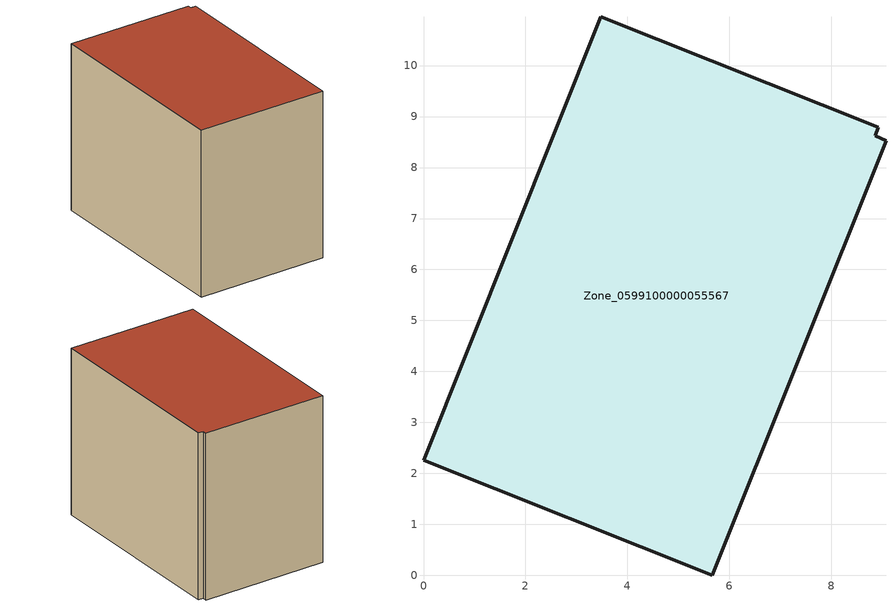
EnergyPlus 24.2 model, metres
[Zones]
Zone_0599100000055567
 floor ground (C_G): 0,2.26 3.48,10.96 8.92,8.79 8.86,8.62 9.07,8.53 5.66,0 z0.42
 wall outside (C_F): 3.48,10.96 0,2.26 5.66,0 9.07,8.53 8.86,8.62 8.92,8.79 3.48,10.96 z0.42:8.16
 roof outside (C_R): 9.07,8.53 8.86,8.62 8.92,8.79 3.48,10.96 0,2.26 5.66,0 z8.16
[BUILDING]
Pand.0599100000055567: North Axis=0; Terrain=City; Loads Convergence Tolerance Value=0.04; Temperature Convergence Tolerance Value=0.4; Solar Distribution=FullExterior; Maximum Number of Warmup Days=25; Minimum Number of Warmup Days=1
[Site:Location]
Rotterdam.The.Hague.AP_ZH_NLD Design_Conditions: Latitude=51.96; Longitude=4.45; Time Zone=1; Elevation=-4.5
[SITE:GROUNDTEMPERATURE:BUILDINGSURFACE]
18, 18, 18, 18, 18, 18, 18, 18, 18, 18, 18, 18
[MATERIAL] Thermal Absorptance=0.9; Solar Absorptance=0.7; Visible Absorptance=0.7
Name | Roughness | Thickness | Conductivity | Density | Specific Heat
G.TI.1965-1974 | MediumSmooth | 0.15 | 0.882353 | 540 | 1210
F.TI.1965-1974 | Rough | 0.3 | 0.697674 | 1920 | 840
R.TI.1965-1974 | MediumRough | 0.2 | 0.232558 | 1500 | 1000
[CONSTRUCTION]
C_G: G.TI.1965-1974
C_F: F.TI.1965-1974
C_R: R.TI.1965-1974
[ZONE]
Zone_0599100000055567: Type=1; Multiplier=1; Ceiling Height=Autocalculate; Volume=Autocalculate; Floor Area=autocalculate; Part of Total Floor Area=Yes
[ZONEINFILTRATION:DESIGNFLOWRATE]
Infil_Zone_0599100000055567: Zone or ZoneList or Space or SpaceList=Zone_0599100000055567; Schedule=AlwaysOn; Design Flow Rate Calculation Method=Flow/Area; Flow Rate per Floor Area=0.003; Constant Term Coefficient=1; Temperature Term Coefficient=0; Velocity Term Coefficient=0; Velocity Squared Term Coefficient=0
[HVACTEMPLATE:ZONE:IDEALLOADSAIRSYSTEM]
Zone_0599100000055567: Maximum Heating Supply Air Temperature=50; Minimum Cooling Supply Air Temperature=13; Maximum Heating Supply Air Humidity Ratio=0.0156; Minimum Cooling Supply Air Humidity Ratio=0.0077; Heating Limit=NoLimit; Cooling Limit=NoLimit; Dehumidification Control Type=ConstantSensibleHeatRatio; Cooling Sensible Heat Ratio=0.7; Dehumidification Setpoint=60; Humidification Control Type=None; Humidification Setpoint=30; Outdoor Air Method=None; Outdoor Air Flow Rate per Person=0.00944; Outdoor Air Flow Rate per Zone Floor Area=0; Outdoor Air Flow Rate per Zone=0; Demand Controlled Ventilation Type=None; Outdoor Air Economizer Type=NoEconomizer; Heat Recovery Type=None; Sensible Heat Recovery Effectiveness=0.7; Latent Heat Recovery Effectiveness=0.65
[ZONECONTROL:THERMOSTAT]
ThermostatControl_Zone_0599100000055567: Zone or ZoneList=Zone_0599100000055567; Control Type Schedule=DualSetpointControlType; Control 1=Thermostat_Zone_0599100000055567; Temperature Difference Between Cutout And Setpoint=0
[THERMOSTATSETPOINT:DUALSETPOINT]
Thermostat_Zone_0599100000055567: Heating Setpoint Temperature Schedule=HeatingSetpoint_Zone_0599100000055567; Cooling Setpoint Temperature Schedule=CoolingSetpoint_Zone_0599100000055567
[SCHEDULE:COMPACT]
HeatingSetpoint_Zone_0599100000055567: Through: 12/31, For: AllDays, Until: 24:00, 21
CoolingSetpoint_Zone_0599100000055567: Through: 12/31, For: AllDays, Until: 24:00, 24
DualSetpointControlType: Through: 12/31, For: AllDays, Until: 24:00, 4
AlwaysOn: Through: 12/31, For: AllDays, Until: 24:00, 1
